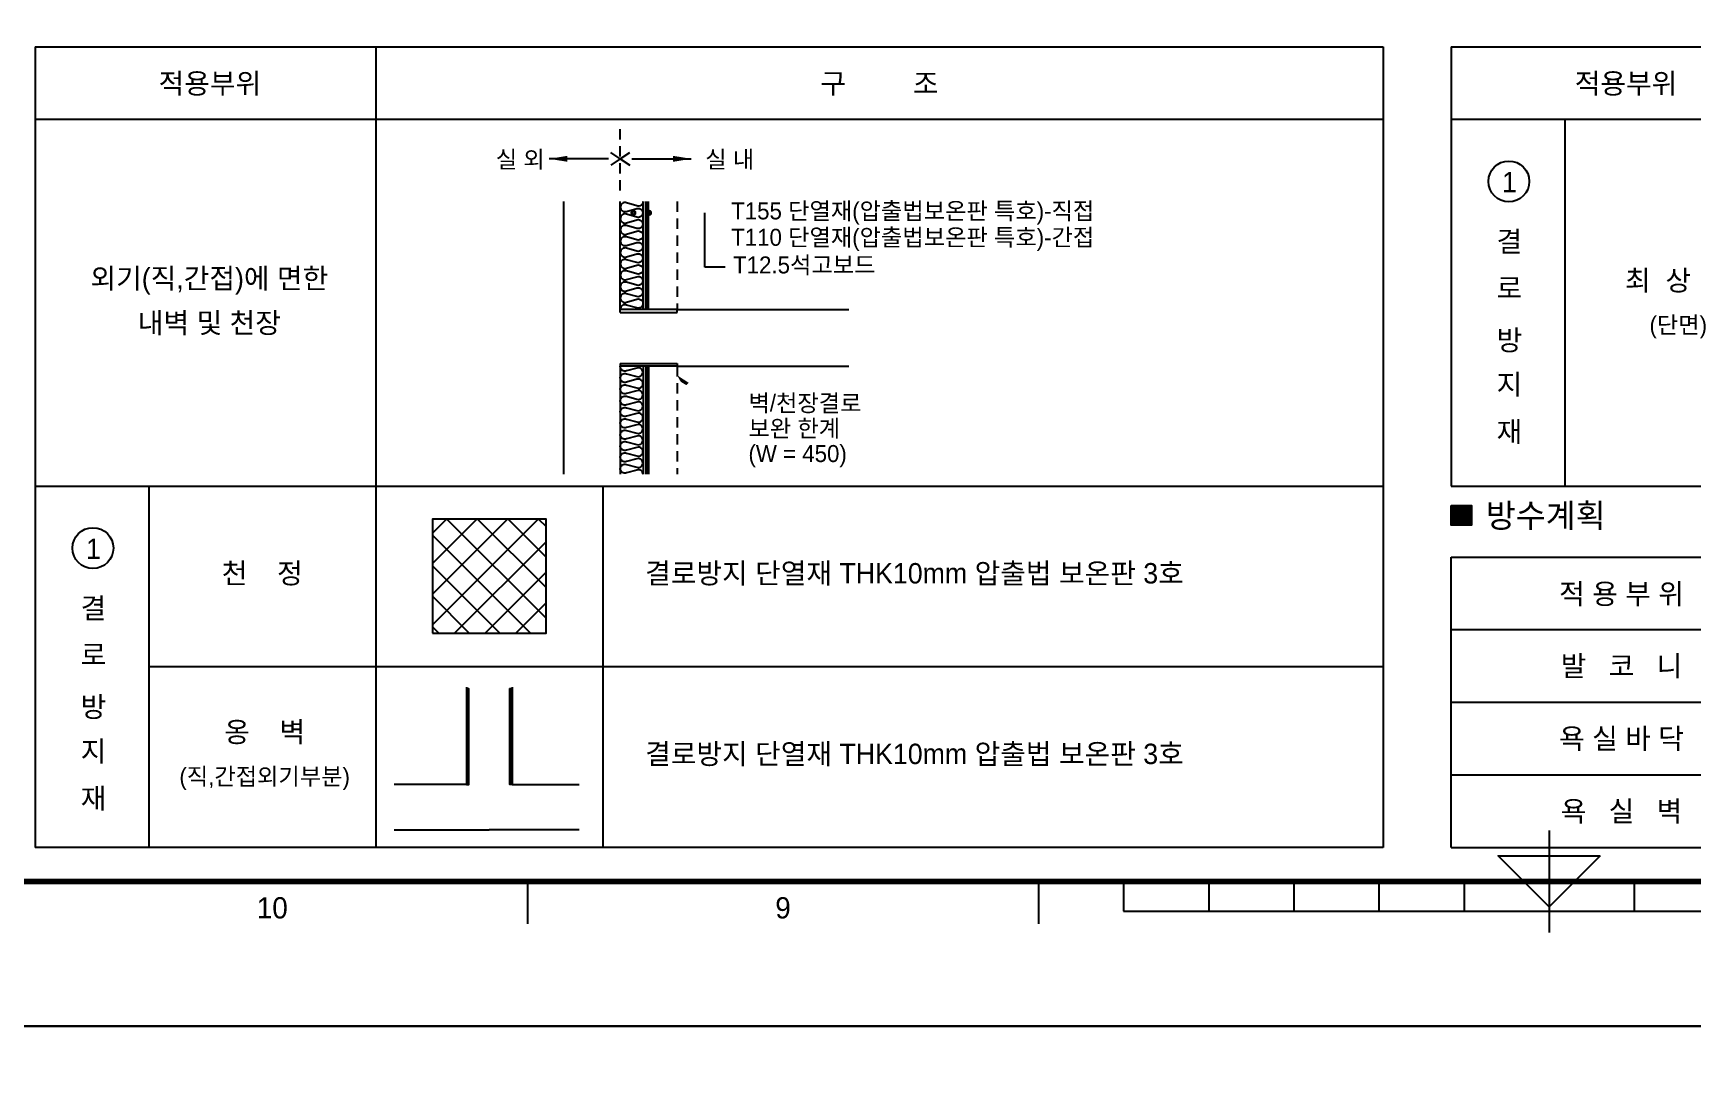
# Model space of a CAD drawing. Header units: millimetres. Extents: x -24416 to 92204, y -190080 to 23760.
# Drawn here: x 62299 to 72042, y -101255 to -95144 of the extents above; entities that cross this region are included whole.
import ezdxf
from ezdxf.enums import TextEntityAlignment as Align

# ---------------------------------------------------------------- set-up
doc = ezdxf.new("R2010")
doc.units = ezdxf.units.MM
doc.header["$LTSCALE"] = 50
doc.linetypes.add('AUDIT_D_220706163347-0', pattern=[0])
doc.linetypes.add('HID', pattern=[2.5, 1.5, -1])
for name, color, linetype in [('AA-BORD-FORM', 7, 'Continuous'), ('AA-BORD-TEXT', 3, 'Continuous'), ('BANG', 7, 'Continuous'), ('COL', 2, 'Continuous'), ('DIM', 7, 'AUDIT_D_220706163347-0'), ('dim-units', 7, 'Continuous'), ('FIN', 6, 'Continuous'), ('h1', 6, 'HID'), ('INS', 252, 'Continuous'), ('itxt', 7, 'Continuous'), ('lea', 4, 'Continuous'), ('TEXT', 3, 'Continuous'), ('단열재범위', 4, 'Continuous'), ('상부단열H', 5, 'Continuous')]:
    doc.layers.add(name, color=color, linetype=linetype)
doc.styles.add('HAUD01', font='Dotum.ttf')
doc.styles.add('돋움', font='Dotum.ttf')

# ---------------------------------------------------------------- blocks, each defined once
blk = doc.blocks.new('XR-FORM 청주월명')
at = {"layer": 'AA-BORD-FORM', "color": 2}
for p, q in [((421, 23), (421, 11)), ((301, 17), (301, 12)), ((361, 17), (361, 12)), ((371, 17), (371, 13.5)), ((381, 17), (381, 13.5)), ((391, 17), (391, 13.5)), ((401, 17), (401, 13.5)), ((411, 17), (411, 13.5)), ((431, 17), (431, 13.5)), ((371, 13.5), (471, 13.5))]:
    blk.add_line(p, q, dxfattribs=at)
at = {"layer": 'AA-BORD-FORM', "color": 1}
blk.add_lwpolyline([(0, 0), (841, 0), (841, 594), (0, 594)], close=True, dxfattribs=at)
at = {"layer": 'AA-BORD-FORM', "color": 2, "const_width": 0.682}
blk.add_lwpolyline([(21, 17), (21, 577), (821, 577), (821, 17)], close=True, dxfattribs=at)
at = {"layer": 'AA-BORD-FORM', "color": 2}
blk.add_lwpolyline([(427, 20), (421, 14), (415, 20)], close=True, dxfattribs=at)
at = {"layer": 'AA-BORD-TEXT', "color": 7, "style": 'HAUD01'}
for s, p in [('10', (271, 13.9)), ('9', (331, 13.9))]:
    blk.add_text(s, height=2.5, dxfattribs=at).set_placement(p, align=Align.MIDDLE_CENTER)
blk = doc.blocks.new('arrow')
at = {"layer": 'dim-units'}
blk.add_solid([(0, 0), (-2, 0.33), (-2, -0.33)], dxfattribs=at)
blk = doc.blocks.new('insul1')
blk.add_lwpolyline([(0, 0, 0.480617), (0.1, 0.2), (0, 0.8, -1.249969), (0.3, 0.8), (0.2, 0.2, 0.480617), (0.3, 0, 0.480617)], format="xyb")
blk = doc.blocks.new('Z$W@#5157158E')
at = {"layer": 'itxt'}
blk.add_hatch(color=256, dxfattribs=at).paths.add_polyline_path([(25679, 3038), (25679, 3182), (25531, 3182), (25531, 3038)])
at = {"layer": '상부단열H'}
h = blk.add_hatch(dxfattribs=at)
h.set_pattern_fill('ANSI37', color=256, scale=50, style=0)
h.set_pattern_definition([(45, (-16413.62, -479.19), (-112.2532, 112.2532), []), (135, (-16413.62, -479.19), (-112.2532, -112.2532), [])])
h.paths.add_polyline_path([(18051, 3083), (18051, 2250), (18885, 2250), (18885, 3083)])
at = {"elevation": 0}
for points in [[(19597, 5416, -0.524931), (19551, 5385), (19475, 5406, 0.524856), (19430, 5375, 0.524856), (19475, 5344), (19551, 5364, -1.449198), (19551, 5302), (19475, 5323, 0.524856), (19430, 5291, 0.524856), (19475, 5260), (19551, 5281, -1.449198), (19551, 5219), (19475, 5239, 0.524856), (19430, 5208, 0.524856), (19475, 5177), (19551, 5198, -1.449198), (19551, 5135), (19475, 5156, 0.524856), (19430, 5125, 0.524856), (19475, 5094), (19551, 5114, -1.449198), (19551, 5052), (19475, 5073, 0.524856), (19430, 5041, 0.524856), (19475, 5010), (19551, 5031, -1.449198), (19551, 4969), (19475, 4989, 0.524856), (19430, 4958, 0.524856), (19475, 4927), (19551, 4948, -1.449198), (19551, 4885), (19475, 4906, 0.524856), (19430, 4875, 0.524856), (19475, 4844), (19551, 4864, -1.449198), (19551, 4802), (19475, 4823, 0.524856), (19430, 4791, 0.524856), (19475, 4760), (19551, 4781, -1.449198), (19551, 4719), (19475, 4739, 0.524856), (19430, 4708, 0.524856), (19475, 4677), (19551, 4698, -1.449198), (19551, 4635), (19475, 4656, 0.524856), (19430, 4625, 0.017241), (19430, 4622)], [(19597, 3412, 0.524929), (19551, 3443), (19475, 3422, -0.524856), (19430, 3453, -0.524856), (19475, 3485), (19551, 3464, 1.449198), (19551, 3526), (19475, 3506, -0.524856), (19430, 3537, -0.524856), (19475, 3568), (19551, 3547, 1.449198), (19551, 3610), (19475, 3589, -0.524856), (19430, 3620, -0.524856), (19475, 3651), (19551, 3631, 1.449198), (19551, 3693), (19475, 3672, -0.524856), (19430, 3703, -0.524856), (19475, 3735), (19551, 3714, 1.449198), (19551, 3776), (19475, 3756, -0.524856), (19430, 3787, -0.524856), (19475, 3818), (19551, 3797, 1.449198), (19551, 3860), (19475, 3839, -0.524856), (19430, 3870, -0.524856), (19475, 3901), (19551, 3881, 1.449198), (19551, 3943), (19475, 3922, -0.524856), (19430, 3953, -0.524856), (19475, 3985), (19551, 3964, 1.449198), (19551, 4026), (19475, 4006, -0.524856), (19430, 4037, -0.524856), (19475, 4068), (19551, 4047, 1.449198), (19551, 4110), (19475, 4089, -0.524856), (19430, 4120, -0.524856), (19475, 4151), (19551, 4131, 1.449198), (19551, 4193), (19475, 4172, -0.524856), (19430, 4203, -0.017241), (19430, 4206)]]:
    blk.add_lwpolyline(points, format="xyb", dxfattribs=at)
at = {"layer": 'BANG'}
blk.add_line((15968, 1999, 0), (25031, 1999, 0), dxfattribs=at)
at = {"layer": 'COL'}
for p, q in [((19013, 5416, 0), (19013, 3412, 0)), ((19430, 4602, 0), (19430, 5416, 0)), ((19430, 4602, 0), (19847, 4602, 0)), ((19847, 4622, 0), (21109, 4622, 0)), ((19847, 4602, 0), (19847, 4622, 0)), ((19430, 4227, 0), (19430, 3412, 0)), ((19430, 4227, 0), (19847, 4227, 0)), ((19847, 4227, 0), (19847, 4206, 0)), ((19847, 4206, 0), (21109, 4206, 0)), ((19847, 4206, 0), (21109, 4206, 0)), ((18301, 1849, 0), (18301, 1699, 0)), ((18635, 1849, 0), (18635, 1699, 0)), ((18301, 1133, 0), (17771, 1133, 0)), ((18635, 1133, 0), (19129, 1133, 0)), ((17771, 800, 0), (18468, 800, 0)), ((19129, 800, 0), (18468, 800, 0))]:
    blk.add_line(p, q, dxfattribs=at)
at = {"layer": 'COL', "elevation": 0}
for points in [[(18301, 1133), (18318, 1133), (18318, 1699), (18301, 1699)], [(18635, 1133), (18618, 1133), (18618, 1699), (18635, 1699)]]:
    blk.add_lwpolyline(points, dxfattribs=at)
at = {"layer": 'dim-units', "linetype": 'HID'}
blk.add_line((19430, 5497, 0), (19430, 5964, 0), dxfattribs=at)
at = {"layer": 'dim-units'}
for p, q in [((19344, 5730, 0), (18909, 5730, 0)), ((19516, 5730, 0), (19951, 5730, 0))]:
    blk.add_line(p, q, dxfattribs=at)
at = {"layer": 'dim-units', "elevation": 0}
for points in [[(19430, 5730), (19361, 5777)], [(19430, 5730), (19361, 5684)], [(19430, 5730), (19499, 5777)], [(19430, 5730), (19499, 5684)]]:
    blk.add_lwpolyline(points, dxfattribs=at)
at = {"layer": 'FIN'}
for p, q in [((19597, 4622, 0), (19597, 5416, 0)), ((19617, 4622, 0), (19617, 5416, 0)), ((19622, 4622, 0), (19622, 5416, 0)), ((19626, 4622, 0), (19626, 5416, 0)), ((19630, 4622, 0), (19630, 5416, 0)), ((19634, 4622, 0), (19634, 5416, 0)), ((19638, 4622, 0), (19638, 5416, 0)), ((19597, 4206, 0), (19597, 3412, 0)), ((19617, 4206, 0), (19617, 3412, 0)), ((19622, 4206, 0), (19622, 3412, 0)), ((19626, 4206, 0), (19626, 3412, 0)), ((19630, 4206, 0), (19630, 3412, 0)), ((19634, 4206, 0), (19634, 3412, 0)), ((19638, 4206, 0), (19638, 3412, 0))]:
    blk.add_line(p, q, dxfattribs=at)
at = {"layer": 'h1'}
for p, q in [((19847, 5416, 0), (19847, 4622, 0)), ((19847, 4206, 0), (19847, 3412, 0))]:
    blk.add_line(p, q, dxfattribs=at)
at = {"layer": 'itxt'}
for p, q in [((15135, 6554, 0), (15135, 671, 0)), ((15135, 6554, 0), (25031, 6554, 0)), ((17635, 6554, 0), (17635, 671, 0)), ((25031, 6554, 0), (25031, 671, 0)), ((25531, 6554, 0), (35428, 6554, 0)), ((25531, 6554, 0), (25531, 3326, 0)), ((26365, 6021, 0), (26365, 3326, 0)), ((15968, 3326, 0), (15968, 860, 0)), ((15968, 3326, 0), (15968, 671, 0)), ((19301, 3326, 0), (19301, 671, 0)), ((25531, 3326, 0), (35428, 3326, 0)), ((25531, 671, 0), (25531, 2804, 0)), ((25531, 2804, 0), (35428, 2804, 0)), ((25031, 671, 0), (15135, 671, 0))]:
    blk.add_line(p, q, dxfattribs=at)
at = {"layer": 'itxt', "elevation": 0}
for points in [[(15135, 6021), (25031, 6021)], [(25531, 6021), (35428, 6021)], [(15135, 3326), (25031, 3326)], [(25531, 2271), (35428, 2271)], [(25531, 1737), (35428, 1737)], [(25531, 1204), (35428, 1204)], [(25531, 671), (35428, 671)]]:
    blk.add_lwpolyline(points, dxfattribs=at)
for points in [[(25531, 3182), (25679, 3182), (25679, 3038), (25531, 3038)], [(18051, 2244), (18885, 2244), (18885, 3083), (18051, 3083)]]:
    blk.add_lwpolyline(points, close=True, dxfattribs=at)
at = {"layer": 'lea'}
for p, q in [((20051, 4933, 0), (20051, 5333, 0)), ((20199, 4933, 0), (20051, 4933, 0))]:
    blk.add_line(p, q, dxfattribs=at)
at = {"layer": 'lea', "elevation": 0}
for points in [[(19539, 5333, 20, 20, -1), (19514, 5333, 20, 20, -1), (19539, 5333, 0, 0, 0), (20084, 5333, 0, 0, 0), (20084, 5333, 0, 0, 0)], [(19654, 5333, 20, 20, -1), (19629, 5333, 20, 20, -1), (19654, 5333, 0, 0, 0), (20199, 5333, 0, 0, 0), (20199, 5333, 0, 0, 0)], [(19847, 4140, 0, 50, 0), (19915, 4067, 0, 0, 0), (20150, 3924, 0, 0, 0), (20343, 3924, 0, 0, 0)]]:
    blk.add_lwpolyline(points, format="xyseb", dxfattribs=at)
at = {"layer": 'TEXT'}
for centre in [(25954, 5564, 0), (15558, 2870, 0)]:
    blk.add_circle(centre, 150, dxfattribs=at)
at = {"layer": '단열재범위'}
for p, q in [((19847, 4622, 0), (19430, 4622, 0)), ((19847, 4206, 0), (19430, 4206, 0)), ((18301, 1699, 0), (18301, 1133, 0)), ((18635, 1699, 0), (18635, 1133, 0))]:
    blk.add_line(p, q, dxfattribs=at)
at = {"layer": 'DIM'}
for p, xscale, yscale, zscale, rotation in [((18909, 5730, 0), 66.66666666666697, 66.66666666666697, 66.66666666666697, 180.000000000125), ((19951, 5730, 0), -66.66666666666697, 66.66666666667152, 66.66666666666669, 180)]:
    blk.add_blockref('arrow', p, dxfattribs=dict(at, xscale=xscale, yscale=yscale, zscale=zscale, rotation=rotation))
at = {"layer": 'INS', "xscale": 10.00000000000004, "yscale": 10.00000000000004, "zscale": 10.00000000000004, "rotation": 90, "row_count": 1, "column_count": 188, "row_spacing": 5.366800753803264e-16, "column_spacing": 3.000000000000013}
for p in [(18318, 1133, 0), (18628, 1133, 0)]:
    blk.add_blockref('insul1', p, dxfattribs=at)
at = {"layer": 'itxt', "linetype": 'Continuous', "style": '돋움'}
for s, p in [('실 외', (18516, 5726, 0)), ('실 내', (20054, 5726, 0))]:
    blk.add_text(s, height=125, dxfattribs=at).set_placement(p, align=Align.MIDDLE_LEFT)
for s, p in [('T155 단열재(압출법보온판 특호)-직접', (20244, 5285, 0)), ('T110 단열재(압출법보온판 특호)-간접', (20244, 5091, 0)), ('T12.5석고보드', (20258, 4888, 0)), ('벽/천장결로', (20371, 3873, 0)), ('보완 한계', (20371, 3687, 0)), ('(W = 450)', (20371, 3502, 0))]:
    blk.add_text(s, height=125, dxfattribs=at).set_placement(p)
at = {"layer": 'TEXT', "style": '돋움'}
for s, height, p in [('적용부위', 150, (16417, 6284, 0)), ('구         조', 150, (21333, 6284, 0)), ('적용부위', 150, (26814, 6284, 0)), ('1', 150, (25958, 5559, 0)), ('결', 150, (25958, 5123, 0)), ('외기(직,간접)에 면한', 150, (16413, 4852, 0)), ('최  상  층', 150, (27198, 4837, 0)), ('로', 150, (25958, 4780, 0)), ('내벽 및 천장', 150, (16413, 4525, 0)), ('(단면)', 125, (27198, 4510, 0)), ('방', 150, (25958, 4398, 0)), ('지', 150, (25958, 4073, 0)), ('재', 150, (25958, 3725, 0)), ('방수계획', 175, (26225, 3109, 0)), ('1', 150, (15562, 2865, 0)), ('천    정', 150, (16801, 2685, 0)), ('결로방지 단열재 THK10mm 압출법 보온판 3호', 150, (21590, 2685, 0)), ('적 용 부 위', 150, (26781, 2534, 0)), ('결', 150, (15562, 2429, 0)), ('로', 150, (15562, 2086, 0)), ('발   코   니', 150, (26781, 2004, 0)), ('방', 150, (15562, 1704, 0)), ('옹    벽', 150, (16819, 1519, 0)), ('지', 150, (15562, 1378, 0)), ('욕 실 바 닥', 150, (26781, 1471, 0)), ('결로방지 단열재 THK10mm 압출법 보온판 3호', 150, (21590, 1358, 0)), ('(직,간접외기부분)', 125, (16819, 1192, 0)), ('재', 150, (15562, 1031, 0)), ('욕   실   벽', 150, (26781, 937, 0))]:
    blk.add_text(s, height=height, dxfattribs=at).set_placement(p, align=Align.MIDDLE_CENTER)

msp = doc.modelspace()

# ---------------------------------------------------------------- block references
for name, p, xscale, yscale, zscale in [('XR-FORM 청주월명', (50153.9, -100980), 50, 50, 50), ('Z$W@#5157158E', (50203.9, -100466.6, 0), 0.8, 0.8, 0.8), ('XR-FORM 청주월명', (50153.9, -130680), 50, 50, 50)]:
    msp.add_blockref(name, p, dxfattribs=dict(xscale=xscale, yscale=yscale, zscale=zscale))

doc.saveas('drawing.dxf')
